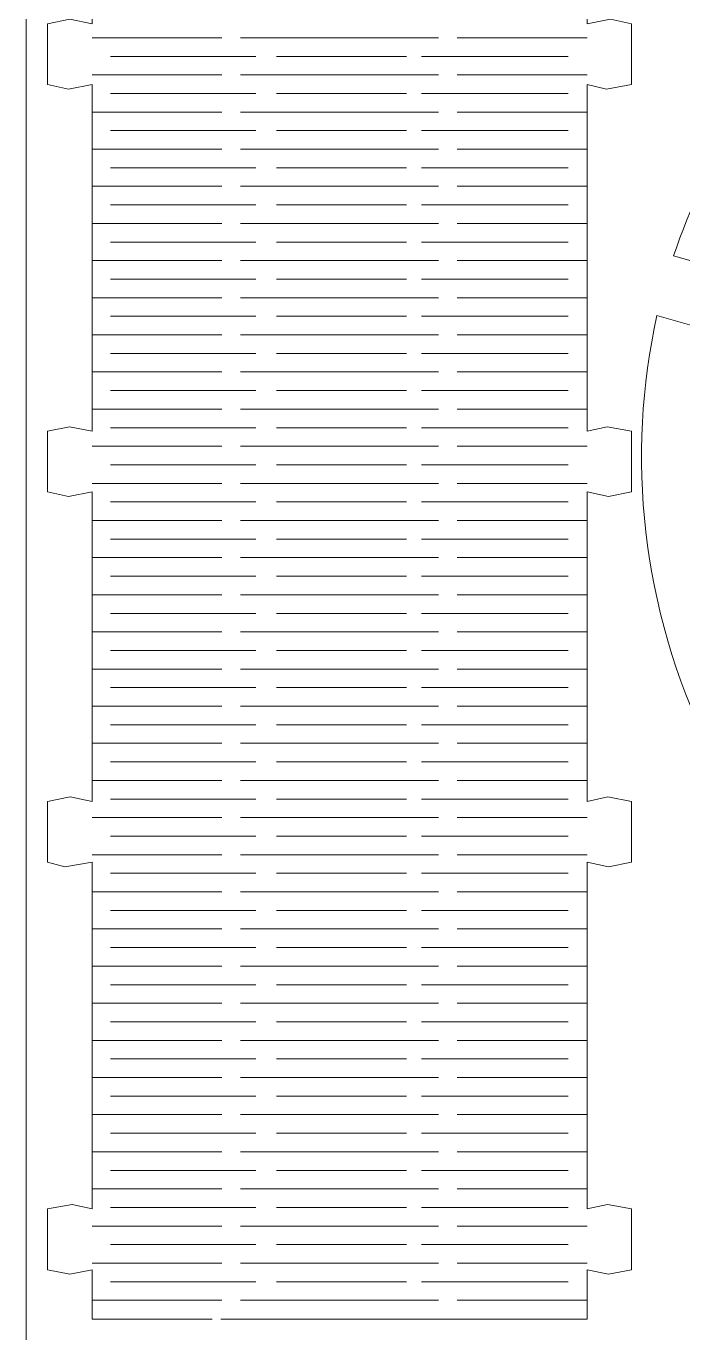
# Model space of a CAD drawing. Header units: millimetres. Extents: x -135 to 135, y -162 to 162.
# Drawn here: x -135 to -81.9, y -93.4 to 12.2 of the extents above; entities that cross this region are included whole.
import ezdxf

# ---------------------------------------------------------------- set-up
doc = ezdxf.new("R2010")
doc.units = ezdxf.units.MM
doc.header["$MEASUREMENT"] = 0
doc.layers.add('layer 1', color=7, linetype='Continuous')

msp = doc.modelspace()

# ---------------------------------------------------------------- linework, layer by layer
at = {"layer": 'layer 1', "color": 250, "lineweight": 20}
msp.add_open_spline([(-135, -162.5), (-135, -162.5), (135, -162.5), (135, -162.5), (135, -162.5), (135, -162.5), (135, 162.5), (135, 162.5), (135, 162.5), (135, 162.5), (-135, 162.5), (-135, 162.5), (-135, 162.5), (-135, 162.5), (-135, -162.5), (-135, -162.5), (-135, -162.5), (-135, -162.5), (-135, -162.5), (-135, -162.5)], degree=3, knots=[0, 0, 0, 0, 0.16666667, 0.16666667, 0.16666667, 0.16666667, 0.33333333, 0.33333333, 0.33333333, 0.33333333, 0.5, 0.5, 0.5, 0.5, 0.66666667, 0.66666667, 0.66666667, 0.66666667, 1, 1, 1, 1], dxfattribs=at)
at = {"layer": 'layer 1', "lineweight": 20}
for points, knots in [([(-111.555, 150.7635), (-111.555, 150.7635), (-111.915, 152.6578), (-111.915, 152.6578), (-111.915, 152.6578), (-111.915, 152.6578), (-111.555, 154.3634), (-111.555, 154.3634), (-111.555, 154.3634), (-111.555, 154.3634), (-106.555, 154.3634), (-106.555, 154.3634), (-106.555, 154.3634), (-106.555, 154.3634), (-106.195, 152.7903), (-106.195, 152.7903), (-106.195, 152.7903), (-106.195, 152.7903), (-106.555, 150.7635), (-106.555, 150.7635), (-106.555, 150.7635), (-106.555, 150.7635), (-89.6766, 150.7635), (-89.6766, 150.7635), (-89.6766, 150.7635), (-89.6766, 150.7635), (-89.6766, 146.7694), (-89.6766, 146.7694), (-89.6766, 146.7694), (-89.6766, 146.7694), (-88.0191, 147.1294), (-88.0191, 147.1294), (-88.0191, 147.1294), (-88.0191, 147.1294), (-86.0766, 146.7694), (-86.0766, 146.7694), (-86.0766, 146.7694), (-86.0766, 146.7694), (-86.0766, 141.8788), (-86.0766, 141.8788), (-86.0766, 141.8788), (-86.0766, 141.8788), (-87.9926, 141.5188), (-87.9926, 141.5188), (-87.9926, 141.5188), (-87.9926, 141.5188), (-89.6766, 141.8788), (-89.6766, 141.8788), (-89.6766, 141.8788), (-89.6766, 141.8788), (-89.6766, 118.18), (-89.6766, 118.18), (-89.6766, 118.18), (-89.6766, 118.18), (-87.8336, 118.54), (-87.8336, 118.54), (-87.8336, 118.54), (-87.8336, 118.54), (-86.0766, 118.18), (-86.0766, 118.18), (-86.0766, 118.18), (-86.0766, 118.18), (-86.0766, 113.2635), (-86.0766, 113.2635), (-86.0766, 113.2635), (-86.0766, 113.2635), (-87.8866, 112.9035), (-87.8866, 112.9035), (-87.8866, 112.9035), (-87.8866, 112.9035), (-89.6766, 113.2635), (-89.6766, 113.2635), (-89.6766, 113.2635), (-89.6766, 113.2635), (-89.6766, 87.2635), (-89.6766, 87.2635), (-89.6766, 87.2635), (-89.6766, 87.2635), (-87.8336, 87.6235), (-87.8336, 87.6235), (-87.8336, 87.6235), (-87.8336, 87.6235), (-86.0766, 87.2635), (-86.0766, 87.2635), (-86.0766, 87.2635), (-86.0766, 87.2635), (-86.0766, 82.347), (-86.0766, 82.347), (-86.0766, 82.347), (-86.0766, 82.347), (-88.0456, 81.987), (-88.0456, 81.987), (-88.0456, 81.987), (-88.0456, 81.987), (-89.6766, 82.347), (-89.6766, 82.347), (-89.6766, 82.347), (-89.6766, 82.347), (-89.6766, 53.347), (-89.6766, 53.347), (-89.6766, 53.347), (-89.6766, 53.347), (-87.9926, 53.707), (-87.9926, 53.707), (-87.9926, 53.707), (-87.9926, 53.707), (-86.0765, 53.347), (-86.0765, 53.347), (-86.0765, 53.347), (-86.0765, 53.347), (-86.0765, 48.4305), (-86.0765, 48.4305), (-86.0765, 48.4305), (-86.0765, 48.4305), (-87.9926, 48.0705), (-87.9926, 48.0705), (-87.9926, 48.0705), (-87.9926, 48.0705), (-89.6766, 48.4305), (-89.6766, 48.4305), (-89.6766, 48.4305), (-89.6766, 48.4305), (-89.6766, 12.4011), (-89.6766, 12.4011), (-89.6766, 12.4011), (-89.6766, 12.4011), (-87.7806, 12.7611), (-87.7806, 12.7611), (-87.7806, 12.7611), (-87.7806, 12.7611), (-86.0766, 12.4011), (-86.0766, 12.4011), (-86.0766, 12.4011), (-86.0766, 12.4011), (-86.0766, 7.4846), (-86.0766, 7.4846), (-86.0766, 7.4846), (-86.0766, 7.4846), (-88.0986, 7.1246), (-88.0986, 7.1246), (-88.0986, 7.1246), (-88.0986, 7.1246), (-89.6766, 7.4846), (-89.6766, 7.4846), (-89.6766, 7.4846), (-89.6766, 7.4846), (-89.6766, -20.5154), (-89.6766, -20.5154), (-89.6766, -20.5154), (-89.6766, -20.5154), (-88.0456, -20.1554), (-88.0456, -20.1554), (-88.0456, -20.1554), (-88.0456, -20.1554), (-86.0766, -20.5154), (-86.0766, -20.5154), (-86.0766, -20.5154), (-86.0766, -20.5154), (-86.0766, -25.4319), (-86.0766, -25.4319), (-86.0766, -25.4319), (-86.0766, -25.4319), (-87.9396, -25.7919), (-87.9396, -25.7919), (-87.9396, -25.7919), (-87.9396, -25.7919), (-89.6766, -25.4319), (-89.6766, -25.4319), (-89.6766, -25.4319), (-89.6766, -25.4319), (-89.6766, -50.4318), (-89.6766, -50.4318), (-89.6766, -50.4318), (-89.6766, -50.4318), (-87.9926, -50.0718), (-87.9926, -50.0718), (-87.9926, -50.0718), (-87.9926, -50.0718), (-86.0766, -50.4318), (-86.0766, -50.4318), (-86.0766, -50.4318), (-86.0766, -50.4318), (-86.0766, -55.3483), (-86.0766, -55.3483), (-86.0766, -55.3483), (-86.0766, -55.3483), (-87.9396, -55.7083), (-87.9396, -55.7083), (-87.9396, -55.7083), (-87.9396, -55.7083), (-89.6766, -55.3483), (-89.6766, -55.3483), (-89.6766, -55.3483), (-89.6766, -55.3483), (-89.6766, -83.3482), (-89.6766, -83.3482), (-89.6766, -83.3482), (-89.6766, -83.3482), (-88.0186, -82.9882), (-88.0186, -82.9882), (-88.0186, -82.9882), (-88.0186, -82.9882), (-86.0765, -83.3482), (-86.0765, -83.3482), (-86.0765, -83.3482), (-86.0765, -83.3482), (-86.0765, -88.2647), (-86.0765, -88.2647), (-86.0765, -88.2647), (-86.0765, -88.2647), (-87.9526, -88.6247), (-87.9526, -88.6247), (-87.9526, -88.6247), (-87.9526, -88.6247), (-89.6766, -88.2647), (-89.6766, -88.2647), (-89.6766, -88.2647), (-89.6766, -88.2647), (-89.6766, -92.2646), (-89.6766, -92.2646), (-89.6766, -92.2646), (-89.6766, -92.2646), (-119.2691, -92.2646), (-119.2691, -92.2646)], [0, 0, 0, 0, 0.01754386, 0.01754386, 0.01754386, 0.01754386, 0.03508772, 0.03508772, 0.03508772, 0.03508772, 0.05263158, 0.05263158, 0.05263158, 0.05263158, 0.07017544, 0.07017544, 0.07017544, 0.07017544, 0.0877193, 0.0877193, 0.0877193, 0.0877193, 0.10526316, 0.10526316, 0.10526316, 0.10526316, 0.12280702, 0.12280702, 0.12280702, 0.12280702, 0.14035088, 0.14035088, 0.14035088, 0.14035088, 0.15789474, 0.15789474, 0.15789474, 0.15789474, 0.1754386, 0.1754386, 0.1754386, 0.1754386, 0.19298246, 0.19298246, 0.19298246, 0.19298246, 0.21052632, 0.21052632, 0.21052632, 0.21052632, 0.22807018, 0.22807018, 0.22807018, 0.22807018, 0.24561404, 0.24561404, 0.24561404, 0.24561404, 0.26315789, 0.26315789, 0.26315789, 0.26315789, 0.28070175, 0.28070175, 0.28070175, 0.28070175, 0.29824561, 0.29824561, 0.29824561, 0.29824561, 0.31578947, 0.31578947, 0.31578947, 0.31578947, 0.33333333, 0.33333333, 0.33333333, 0.33333333, 0.35087719, 0.35087719, 0.35087719, 0.35087719, 0.36842105, 0.36842105, 0.36842105, 0.36842105, 0.38596491, 0.38596491, 0.38596491, 0.38596491, 0.40350877, 0.40350877, 0.40350877, 0.40350877, 0.42105263, 0.42105263, 0.42105263, 0.42105263, 0.43859649, 0.43859649, 0.43859649, 0.43859649, 0.45614035, 0.45614035, 0.45614035, 0.45614035, 0.47368421, 0.47368421, 0.47368421, 0.47368421, 0.49122807, 0.49122807, 0.49122807, 0.49122807, 0.50877193, 0.50877193, 0.50877193, 0.50877193, 0.52631579, 0.52631579, 0.52631579, 0.52631579, 0.54385965, 0.54385965, 0.54385965, 0.54385965, 0.56140351, 0.56140351, 0.56140351, 0.56140351, 0.57894737, 0.57894737, 0.57894737, 0.57894737, 0.59649123, 0.59649123, 0.59649123, 0.59649123, 0.61403509, 0.61403509, 0.61403509, 0.61403509, 0.63157895, 0.63157895, 0.63157895, 0.63157895, 0.64912281, 0.64912281, 0.64912281, 0.64912281, 0.66666667, 0.66666667, 0.66666667, 0.66666667, 0.68421053, 0.68421053, 0.68421053, 0.68421053, 0.70175439, 0.70175439, 0.70175439, 0.70175439, 0.71929825, 0.71929825, 0.71929825, 0.71929825, 0.73684211, 0.73684211, 0.73684211, 0.73684211, 0.75438596, 0.75438596, 0.75438596, 0.75438596, 0.77192982, 0.77192982, 0.77192982, 0.77192982, 0.78947368, 0.78947368, 0.78947368, 0.78947368, 0.80701754, 0.80701754, 0.80701754, 0.80701754, 0.8245614, 0.8245614, 0.8245614, 0.8245614, 0.84210526, 0.84210526, 0.84210526, 0.84210526, 0.85964912, 0.85964912, 0.85964912, 0.85964912, 0.87719298, 0.87719298, 0.87719298, 0.87719298, 0.89473684, 0.89473684, 0.89473684, 0.89473684, 0.9122807, 0.9122807, 0.9122807, 0.9122807, 0.92982456, 0.92982456, 0.92982456, 0.92982456, 0.94736842, 0.94736842, 0.94736842, 0.94736842, 0.96491228, 0.96491228, 0.96491228, 0.96491228, 1, 1, 1, 1]), ([(-119.9691, -92.2646), (-119.9691, -92.2646), (-129.6766, -92.2646), (-129.6766, -92.2646), (-129.6766, -92.2646), (-129.6766, -92.2646), (-129.6766, -88.2647), (-129.6766, -88.2647), (-129.6766, -88.2647), (-129.6766, -88.2647), (-131.4791, -88.6247), (-131.4791, -88.6247), (-131.4791, -88.6247), (-131.4791, -88.6247), (-133.2784, -88.2647), (-133.2784, -88.2647), (-133.2784, -88.2647), (-133.2784, -88.2647), (-133.2784, -83.3482), (-133.2784, -83.3482), (-133.2784, -83.3482), (-133.2784, -83.3482), (-131.2936, -82.9882), (-131.2936, -82.9882), (-131.2936, -82.9882), (-131.2936, -82.9882), (-129.6766, -83.3482), (-129.6766, -83.3482), (-129.6766, -83.3482), (-129.6766, -83.3482), (-129.6766, -55.3483), (-129.6766, -55.3483), (-129.6766, -55.3483), (-129.6766, -55.3483), (-131.8658, -55.7083), (-131.8658, -55.7083), (-131.8658, -55.7083), (-131.8658, -55.7083), (-133.2784, -55.3483), (-133.2784, -55.3483), (-133.2784, -55.3483), (-133.2784, -55.3483), (-133.2784, -50.4318), (-133.2784, -50.4318), (-133.2784, -50.4318), (-133.2784, -50.4318), (-131.4414, -50.0718), (-131.4414, -50.0718), (-131.4414, -50.0718), (-131.4414, -50.0718), (-129.6766, -50.4318), (-129.6766, -50.4318), (-129.6766, -50.4318), (-129.6766, -50.4318), (-129.6766, -25.4319), (-129.6766, -25.4319), (-129.6766, -25.4319), (-129.6766, -25.4319), (-131.5851, -25.7919), (-131.5851, -25.7919), (-131.5851, -25.7919), (-131.5851, -25.7919), (-133.2784, -25.4319), (-133.2784, -25.4319), (-133.2784, -25.4319), (-133.2784, -25.4319), (-133.2784, -20.5154), (-133.2784, -20.5154), (-133.2784, -20.5154), (-133.2784, -20.5154), (-131.5056, -20.1554), (-131.5056, -20.1554), (-131.5056, -20.1554), (-131.5056, -20.1554), (-129.6766, -20.5154), (-129.6766, -20.5154), (-129.6766, -20.5154), (-129.6766, -20.5154), (-129.6766, 7.4846), (-129.6766, 7.4846), (-129.6766, 7.4846), (-129.6766, 7.4846), (-131.5851, 7.1246), (-131.5851, 7.1246), (-131.5851, 7.1246), (-131.5851, 7.1246), (-133.2784, 7.4846), (-133.2784, 7.4846), (-133.2784, 7.4846), (-133.2784, 7.4846), (-133.2784, 12.4011), (-133.2784, 12.4011), (-133.2784, 12.4011), (-133.2784, 12.4011), (-131.4791, 12.7611), (-131.4791, 12.7611), (-131.4791, 12.7611), (-131.4791, 12.7611), (-129.6766, 12.4011), (-129.6766, 12.4011), (-129.6766, 12.4011), (-129.6766, 12.4011), (-129.6766, 48.4305), (-129.6766, 48.4305), (-129.6766, 48.4305), (-129.6766, 48.4305), (-131.6116, 48.0705), (-131.6116, 48.0705), (-131.6116, 48.0705), (-131.6116, 48.0705), (-133.2784, 48.4305), (-133.2784, 48.4305), (-133.2784, 48.4305), (-133.2784, 48.4305), (-133.2784, 53.347), (-133.2784, 53.347), (-133.2784, 53.347), (-133.2784, 53.347), (-131.5586, 53.707), (-131.5586, 53.707), (-131.5586, 53.707), (-131.5586, 53.707), (-129.6766, 53.347), (-129.6766, 53.347), (-129.6766, 53.347), (-129.6766, 53.347), (-129.6766, 82.347), (-129.6766, 82.347), (-129.6766, 82.347), (-129.6766, 82.347), (-131.7706, 81.987), (-131.7706, 81.987), (-131.7706, 81.987), (-131.7706, 81.987), (-133.2784, 82.347), (-133.2784, 82.347), (-133.2784, 82.347), (-133.2784, 82.347), (-133.2784, 87.2635), (-133.2784, 87.2635), (-133.2784, 87.2635), (-133.2784, 87.2635), (-131.5056, 87.6235), (-131.5056, 87.6235), (-131.5056, 87.6235), (-131.5056, 87.6235), (-129.6766, 87.2635), (-129.6766, 87.2635), (-129.6766, 87.2635), (-129.6766, 87.2635), (-129.6766, 113.2635), (-129.6766, 113.2635), (-129.6766, 113.2635), (-129.6766, 113.2635), (-131.5056, 112.9035), (-131.5056, 112.9035), (-131.5056, 112.9035), (-131.5056, 112.9035), (-133.2784, 113.2635), (-133.2784, 113.2635), (-133.2784, 113.2635), (-133.2784, 113.2635), (-133.2784, 118.18), (-133.2784, 118.18), (-133.2784, 118.18), (-133.2784, 118.18), (-131.5475, 118.54), (-131.5475, 118.54), (-131.5475, 118.54), (-131.5475, 118.54), (-129.6766, 118.18), (-129.6766, 118.18), (-129.6766, 118.18), (-129.6766, 118.18), (-129.6766, 141.8788), (-129.6766, 141.8788), (-129.6766, 141.8788), (-129.6766, 141.8788), (-131.7597, 141.5188), (-131.7597, 141.5188), (-131.7597, 141.5188), (-131.7597, 141.5188), (-133.2766, 141.8788), (-133.2766, 141.8788), (-133.2766, 141.8788), (-133.2766, 141.8788), (-133.2766, 141.9605), (-133.2766, 141.9605), (-133.2766, 141.9605), (-133.2766, 141.9605), (-133.2766, 146.7694), (-133.2766, 146.7694), (-133.2766, 146.7694), (-133.2766, 146.7694), (-131.5475, 147.1294), (-131.5475, 147.1294), (-131.5475, 147.1294), (-131.5475, 147.1294), (-129.6766, 146.7694), (-129.6766, 146.7694), (-129.6766, 146.7694), (-129.6766, 146.7694), (-129.6766, 150.7635), (-129.6766, 150.7635), (-129.6766, 150.7635), (-129.6766, 150.7635), (-120.9658, 150.7635), (-120.9658, 150.7635)], [0, 0, 0, 0, 0.01886792, 0.01886792, 0.01886792, 0.01886792, 0.03773585, 0.03773585, 0.03773585, 0.03773585, 0.05660377, 0.05660377, 0.05660377, 0.05660377, 0.0754717, 0.0754717, 0.0754717, 0.0754717, 0.09433962, 0.09433962, 0.09433962, 0.09433962, 0.11320755, 0.11320755, 0.11320755, 0.11320755, 0.13207547, 0.13207547, 0.13207547, 0.13207547, 0.1509434, 0.1509434, 0.1509434, 0.1509434, 0.16981132, 0.16981132, 0.16981132, 0.16981132, 0.18867925, 0.18867925, 0.18867925, 0.18867925, 0.20754717, 0.20754717, 0.20754717, 0.20754717, 0.22641509, 0.22641509, 0.22641509, 0.22641509, 0.24528302, 0.24528302, 0.24528302, 0.24528302, 0.26415094, 0.26415094, 0.26415094, 0.26415094, 0.28301887, 0.28301887, 0.28301887, 0.28301887, 0.30188679, 0.30188679, 0.30188679, 0.30188679, 0.32075472, 0.32075472, 0.32075472, 0.32075472, 0.33962264, 0.33962264, 0.33962264, 0.33962264, 0.35849057, 0.35849057, 0.35849057, 0.35849057, 0.37735849, 0.37735849, 0.37735849, 0.37735849, 0.39622642, 0.39622642, 0.39622642, 0.39622642, 0.41509434, 0.41509434, 0.41509434, 0.41509434, 0.43396226, 0.43396226, 0.43396226, 0.43396226, 0.45283019, 0.45283019, 0.45283019, 0.45283019, 0.47169811, 0.47169811, 0.47169811, 0.47169811, 0.49056604, 0.49056604, 0.49056604, 0.49056604, 0.50943396, 0.50943396, 0.50943396, 0.50943396, 0.52830189, 0.52830189, 0.52830189, 0.52830189, 0.54716981, 0.54716981, 0.54716981, 0.54716981, 0.56603774, 0.56603774, 0.56603774, 0.56603774, 0.58490566, 0.58490566, 0.58490566, 0.58490566, 0.60377358, 0.60377358, 0.60377358, 0.60377358, 0.62264151, 0.62264151, 0.62264151, 0.62264151, 0.64150943, 0.64150943, 0.64150943, 0.64150943, 0.66037736, 0.66037736, 0.66037736, 0.66037736, 0.67924528, 0.67924528, 0.67924528, 0.67924528, 0.69811321, 0.69811321, 0.69811321, 0.69811321, 0.71698113, 0.71698113, 0.71698113, 0.71698113, 0.73584906, 0.73584906, 0.73584906, 0.73584906, 0.75471698, 0.75471698, 0.75471698, 0.75471698, 0.77358491, 0.77358491, 0.77358491, 0.77358491, 0.79245283, 0.79245283, 0.79245283, 0.79245283, 0.81132075, 0.81132075, 0.81132075, 0.81132075, 0.83018868, 0.83018868, 0.83018868, 0.83018868, 0.8490566, 0.8490566, 0.8490566, 0.8490566, 0.86792453, 0.86792453, 0.86792453, 0.86792453, 0.88679245, 0.88679245, 0.88679245, 0.88679245, 0.90566038, 0.90566038, 0.90566038, 0.90566038, 0.9245283, 0.9245283, 0.9245283, 0.9245283, 0.94339623, 0.94339623, 0.94339623, 0.94339623, 0.96226415, 0.96226415, 0.96226415, 0.96226415, 1, 1, 1, 1]), ([(-0.6123, -126.0617), (-0.6123, -126.0617), (-3.5511, -126.0617), (-3.5511, -126.0617), (-3.5511, -126.0617), (-4.3006, -125.0885), (-8.2565, -120.5359), (-9.0191, -119.6023), (-9.0191, -119.6023), (-9.0191, -119.6023), (-6.1963, -117.2743), (-6.1963, -117.2743), (-6.1963, -117.2743), (-6.1963, -117.2743), (-9.4298, -113.4605), (-9.4298, -113.4605), (-9.4298, -113.4605), (-9.4298, -113.4605), (-12.2556, -115.7911), (-12.2556, -115.7911), (-12.2556, -115.7911), (-18.6511, -108.5392), (-25.4254, -102.4152), (-32.3112, -96.5324), (-32.3112, -96.5324), (-32.3112, -96.5324), (-29.9089, -93.7482), (-29.9089, -93.7482), (-29.9089, -93.7482), (-29.9089, -93.7482), (-33.6987, -90.4867), (-33.6987, -90.4867), (-33.6987, -90.4867), (-33.6987, -90.4867), (-36.1262, -93.3001), (-36.1262, -93.3001), (-36.1262, -93.3001), (-42.4938, -87.9392), (-48.9142, -82.6441), (-55.179, -76.7231), (-55.179, -76.7231), (-55.179, -76.7231), (-52.6616, -74.2754), (-52.6616, -74.2754), (-52.6616, -74.2754), (-52.6616, -74.2754), (-56.1316, -70.6756), (-56.1316, -70.6756), (-56.1316, -70.6756), (-56.1316, -70.6756), (-58.7675, -73.2384), (-58.7675, -73.2384), (-58.7675, -73.2384), (-64.9337, -67.0828), (-70.9065, -60.1776), (-76.48, -51.8386), (-76.48, -51.8386), (-76.8054, -51.3517), (-77.1205, -50.86), (-77.4274, -50.3647), (-77.4274, -50.3647), (-77.4274, -50.3647), (-74.3529, -48.8226), (-74.3529, -48.8226), (-74.3529, -48.8226), (-74.3529, -48.8226), (-76.6021, -44.357), (-76.6021, -44.357), (-76.6021, -44.357), (-76.6021, -44.357), (-79.8529, -45.9876), (-79.8529, -45.9876), (-79.8529, -45.9876), (-85.2881, -34.9404), (-86.5519, -22.408), (-84.0254, -11.1681), (-84.0254, -11.1681), (-84.0254, -11.1681), (-80.6501, -12.1378), (-80.6501, -12.1378), (-80.6501, -12.1378), (-80.6501, -12.1378), (-79.262, -7.3344), (-79.262, -7.3344), (-79.262, -7.3344), (-79.262, -7.3344), (-82.6828, -6.3516), (-82.6828, -6.3516), (-82.6828, -6.3516), (-81.3694, -2.4329), (-79.5662, 1.2632), (-77.2884, 4.6029), (-77.2884, 4.6029), (-73.7351, 9.8128), (-69.4972, 13.6203), (-64.8193, 16.2663), (-64.8193, 16.2663), (-64.8193, 16.2663), (-63.1964, 13.1347), (-63.1964, 13.1347), (-63.1964, 13.1347), (-63.1964, 13.1347), (-58.7571, 15.4352), (-58.7571, 15.4352), (-58.7571, 15.4352), (-58.7571, 15.4352), (-60.3033, 18.4191), (-60.3033, 18.4191), (-60.3033, 18.4191), (-52.4374, 21.5154), (-43.6434, 21.8367), (-34.9084, 20.3446), (-34.9084, 20.3446), (-34.9084, 20.3446), (-35.6824, 16.968), (-35.6824, 16.968), (-35.6824, 16.968), (-35.6824, 16.968), (-30.7969, 15.9041), (-30.7969, 15.9041), (-30.7969, 15.9041), (-30.7969, 15.9041), (-30.0134, 19.3219), (-30.0134, 19.3219), (-30.0134, 19.3219), (-26.6189, 18.4858), (-23.2615, 17.4013), (-20.0007, 16.1225), (-20.0007, 16.1225), (-15.1194, 14.2083), (-10.577, 11.9531), (-7.0768, 9.6606), (-7.0768, 9.6606), (-7.0768, 9.6606), (-9.2536, 6.8172), (-9.2536, 6.8172), (-9.2536, 6.8172), (-9.2536, 6.8172), (-5.3047, 3.7504), (-5.3047, 3.7504), (-5.3047, 3.7504), (-5.3047, 3.7504), (-3.1051, 6.6234), (-3.1051, 6.6234), (-3.1051, 6.6234), (-3.1051, 6.6234), (-0.3387, 4.4482), (-0.3387, 4.4482)], [0, 0, 0, 0, 0.02631579, 0.02631579, 0.02631579, 0.02631579, 0.05263158, 0.05263158, 0.05263158, 0.05263158, 0.07894737, 0.07894737, 0.07894737, 0.07894737, 0.10526316, 0.10526316, 0.10526316, 0.10526316, 0.13157895, 0.13157895, 0.13157895, 0.13157895, 0.15789474, 0.15789474, 0.15789474, 0.15789474, 0.18421053, 0.18421053, 0.18421053, 0.18421053, 0.21052632, 0.21052632, 0.21052632, 0.21052632, 0.23684211, 0.23684211, 0.23684211, 0.23684211, 0.26315789, 0.26315789, 0.26315789, 0.26315789, 0.28947368, 0.28947368, 0.28947368, 0.28947368, 0.31578947, 0.31578947, 0.31578947, 0.31578947, 0.34210526, 0.34210526, 0.34210526, 0.34210526, 0.36842105, 0.36842105, 0.36842105, 0.36842105, 0.39473684, 0.39473684, 0.39473684, 0.39473684, 0.42105263, 0.42105263, 0.42105263, 0.42105263, 0.44736842, 0.44736842, 0.44736842, 0.44736842, 0.47368421, 0.47368421, 0.47368421, 0.47368421, 0.5, 0.5, 0.5, 0.5, 0.52631579, 0.52631579, 0.52631579, 0.52631579, 0.55263158, 0.55263158, 0.55263158, 0.55263158, 0.57894737, 0.57894737, 0.57894737, 0.57894737, 0.60526316, 0.60526316, 0.60526316, 0.60526316, 0.63157895, 0.63157895, 0.63157895, 0.63157895, 0.65789474, 0.65789474, 0.65789474, 0.65789474, 0.68421053, 0.68421053, 0.68421053, 0.68421053, 0.71052632, 0.71052632, 0.71052632, 0.71052632, 0.73684211, 0.73684211, 0.73684211, 0.73684211, 0.76315789, 0.76315789, 0.76315789, 0.76315789, 0.78947368, 0.78947368, 0.78947368, 0.78947368, 0.81578947, 0.81578947, 0.81578947, 0.81578947, 0.84210526, 0.84210526, 0.84210526, 0.84210526, 0.86842105, 0.86842105, 0.86842105, 0.86842105, 0.89473684, 0.89473684, 0.89473684, 0.89473684, 0.92105263, 0.92105263, 0.92105263, 0.92105263, 0.94736842, 0.94736842, 0.94736842, 0.94736842, 1, 1, 1, 1])]:
    msp.add_open_spline(points, degree=3, knots=knots, dxfattribs=at)
for points in [[(-129.6766, 11.2635), (-129.6766, 11.2635), (-119.1766, 11.2635), (-119.1766, 11.2635)], [(-117.6766, 11.2635), (-117.6766, 11.2635), (-101.6766, 11.2635), (-101.6766, 11.2635)], [(-100.1766, 11.2635), (-100.1766, 11.2635), (-89.6766, 11.2635), (-89.6766, 11.2635)], [(-128.1765, 9.7635), (-128.1765, 9.7635), (-116.4266, 9.7635), (-116.4266, 9.7635)], [(-114.7586, 9.7635), (-114.7586, 9.7635), (-104.2586, 9.7635), (-104.2586, 9.7635)], [(-103.045, 9.7635), (-103.045, 9.7635), (-91.2089, 9.7635), (-91.2089, 9.7635)], [(-129.6766, 8.2635), (-129.6766, 8.2635), (-119.1766, 8.2635), (-119.1766, 8.2635)], [(-117.6766, 8.2635), (-117.6766, 8.2635), (-101.6766, 8.2635), (-101.6766, 8.2635)], [(-100.1766, 8.2635), (-100.1766, 8.2635), (-89.6766, 8.2635), (-89.6766, 8.2635)], [(-128.1765, 6.7635), (-128.1765, 6.7635), (-116.4266, 6.7635), (-116.4266, 6.7635)], [(-114.7586, 6.7635), (-114.7586, 6.7635), (-104.2586, 6.7635), (-104.2586, 6.7635)], [(-103.045, 6.7635), (-103.045, 6.7635), (-91.2089, 6.7635), (-91.2089, 6.7635)], [(-129.6766, 5.2635), (-129.6766, 5.2635), (-119.1766, 5.2635), (-119.1766, 5.2635)], [(-117.6766, 5.2635), (-117.6766, 5.2635), (-101.6766, 5.2635), (-101.6766, 5.2635)], [(-100.1766, 5.2635), (-100.1766, 5.2635), (-89.6766, 5.2635), (-89.6766, 5.2635)], [(-128.1765, 3.7635), (-128.1765, 3.7635), (-116.4266, 3.7635), (-116.4266, 3.7635)], [(-114.7586, 3.7635), (-114.7586, 3.7635), (-104.2586, 3.7635), (-104.2586, 3.7635)], [(-103.045, 3.7635), (-103.045, 3.7635), (-91.2089, 3.7635), (-91.2089, 3.7635)], [(-129.6766, 2.2635), (-129.6766, 2.2635), (-119.1766, 2.2635), (-119.1766, 2.2635)], [(-117.6766, 2.2635), (-117.6766, 2.2635), (-101.6766, 2.2635), (-101.6766, 2.2635)], [(-100.1766, 2.2635), (-100.1766, 2.2635), (-89.6766, 2.2635), (-89.6766, 2.2635)], [(-128.1765, 0.7635), (-128.1765, 0.7635), (-116.4266, 0.7635), (-116.4266, 0.7635)], [(-114.7586, 0.7635), (-114.7586, 0.7635), (-104.2586, 0.7635), (-104.2586, 0.7635)], [(-103.045, 0.7635), (-103.045, 0.7635), (-91.2089, 0.7635), (-91.2089, 0.7635)], [(-129.6766, -0.7365), (-129.6766, -0.7365), (-119.1766, -0.7365), (-119.1766, -0.7365)], [(-117.6766, -0.7365), (-117.6766, -0.7365), (-101.6766, -0.7365), (-101.6766, -0.7365)], [(-100.1766, -0.7365), (-100.1766, -0.7365), (-89.6766, -0.7365), (-89.6766, -0.7365)], [(-128.1765, -2.2365), (-128.1765, -2.2365), (-116.4266, -2.2365), (-116.4266, -2.2365)], [(-114.7586, -2.2365), (-114.7586, -2.2365), (-104.2586, -2.2365), (-104.2586, -2.2365)], [(-103.045, -2.2365), (-103.045, -2.2365), (-91.2089, -2.2365), (-91.2089, -2.2365)], [(-129.6766, -3.7365), (-129.6766, -3.7365), (-119.1766, -3.7365), (-119.1766, -3.7365)], [(-117.6766, -3.7365), (-117.6766, -3.7365), (-101.6766, -3.7365), (-101.6766, -3.7365)], [(-100.1766, -3.7365), (-100.1766, -3.7365), (-89.6766, -3.7365), (-89.6766, -3.7365)], [(-128.1765, -5.2365), (-128.1765, -5.2365), (-116.4266, -5.2365), (-116.4266, -5.2365)], [(-114.7586, -5.2365), (-114.7586, -5.2365), (-104.2586, -5.2365), (-104.2586, -5.2365)], [(-103.045, -5.2365), (-103.045, -5.2365), (-91.2089, -5.2365), (-91.2089, -5.2365)], [(-129.6766, -6.7365), (-129.6766, -6.7365), (-119.1766, -6.7365), (-119.1766, -6.7365)], [(-117.6766, -6.7365), (-117.6766, -6.7365), (-101.6766, -6.7365), (-101.6766, -6.7365)], [(-100.1766, -6.7365), (-100.1766, -6.7365), (-89.6766, -6.7365), (-89.6766, -6.7365)], [(-128.1765, -8.2365), (-128.1765, -8.2365), (-116.4266, -8.2365), (-116.4266, -8.2365)], [(-114.7586, -8.2365), (-114.7586, -8.2365), (-104.2586, -8.2365), (-104.2586, -8.2365)], [(-103.045, -8.2365), (-103.045, -8.2365), (-91.2089, -8.2365), (-91.2089, -8.2365)], [(-129.6766, -9.7365), (-129.6766, -9.7365), (-119.1766, -9.7365), (-119.1766, -9.7365)], [(-117.6766, -9.7365), (-117.6766, -9.7365), (-101.6766, -9.7365), (-101.6766, -9.7365)], [(-100.1766, -9.7365), (-100.1766, -9.7365), (-89.6766, -9.7365), (-89.6766, -9.7365)], [(-128.1765, -11.2365), (-128.1765, -11.2365), (-116.4266, -11.2365), (-116.4266, -11.2365)], [(-114.7586, -11.2365), (-114.7586, -11.2365), (-104.2586, -11.2365), (-104.2586, -11.2365)], [(-103.045, -11.2365), (-103.045, -11.2365), (-91.2089, -11.2365), (-91.2089, -11.2365)], [(-129.6766, -12.7365), (-129.6766, -12.7365), (-119.1766, -12.7365), (-119.1766, -12.7365)], [(-117.6766, -12.7365), (-117.6766, -12.7365), (-101.6766, -12.7365), (-101.6766, -12.7365)], [(-100.1766, -12.7365), (-100.1766, -12.7365), (-89.6766, -12.7365), (-89.6766, -12.7365)], [(-128.1765, -14.2365), (-128.1765, -14.2365), (-116.4266, -14.2365), (-116.4266, -14.2365)], [(-114.7586, -14.2365), (-114.7586, -14.2365), (-104.2586, -14.2365), (-104.2586, -14.2365)], [(-103.045, -14.2365), (-103.045, -14.2365), (-91.2089, -14.2365), (-91.2089, -14.2365)], [(-129.6766, -15.7365), (-129.6766, -15.7365), (-119.1766, -15.7365), (-119.1766, -15.7365)], [(-117.6766, -15.7365), (-117.6766, -15.7365), (-101.6766, -15.7365), (-101.6766, -15.7365)], [(-100.1766, -15.7365), (-100.1766, -15.7365), (-89.6766, -15.7365), (-89.6766, -15.7365)], [(-128.1765, -17.2365), (-128.1765, -17.2365), (-116.4266, -17.2365), (-116.4266, -17.2365)], [(-114.7586, -17.2365), (-114.7586, -17.2365), (-104.2586, -17.2365), (-104.2586, -17.2365)], [(-103.045, -17.2365), (-103.045, -17.2365), (-91.2089, -17.2365), (-91.2089, -17.2365)], [(-129.6766, -18.7365), (-129.6766, -18.7365), (-119.1766, -18.7365), (-119.1766, -18.7365)], [(-117.6766, -18.7365), (-117.6766, -18.7365), (-101.6766, -18.7365), (-101.6766, -18.7365)], [(-100.1766, -18.7365), (-100.1766, -18.7365), (-89.6766, -18.7365), (-89.6766, -18.7365)], [(-128.1765, -20.2365), (-128.1765, -20.2365), (-116.4266, -20.2365), (-116.4266, -20.2365)], [(-114.7586, -20.2365), (-114.7586, -20.2365), (-104.2586, -20.2365), (-104.2586, -20.2365)], [(-103.045, -20.2365), (-103.045, -20.2365), (-91.2089, -20.2365), (-91.2089, -20.2365)], [(-129.6766, -21.7365), (-129.6766, -21.7365), (-119.1766, -21.7365), (-119.1766, -21.7365)], [(-117.6766, -21.7365), (-117.6766, -21.7365), (-101.6766, -21.7365), (-101.6766, -21.7365)], [(-100.1766, -21.7365), (-100.1766, -21.7365), (-89.6766, -21.7365), (-89.6766, -21.7365)], [(-128.1765, -23.2365), (-128.1765, -23.2365), (-116.4266, -23.2365), (-116.4266, -23.2365)], [(-114.7586, -23.2365), (-114.7586, -23.2365), (-104.2586, -23.2365), (-104.2586, -23.2365)], [(-103.045, -23.2365), (-103.045, -23.2365), (-91.2089, -23.2365), (-91.2089, -23.2365)], [(-129.6766, -24.7365), (-129.6766, -24.7365), (-119.1766, -24.7365), (-119.1766, -24.7365)], [(-117.6766, -24.7365), (-117.6766, -24.7365), (-101.6766, -24.7365), (-101.6766, -24.7365)], [(-100.1766, -24.7365), (-100.1766, -24.7365), (-89.6766, -24.7365), (-89.6766, -24.7365)], [(-128.1765, -26.2365), (-128.1765, -26.2365), (-116.4266, -26.2365), (-116.4266, -26.2365)], [(-114.7586, -26.2365), (-114.7586, -26.2365), (-104.2586, -26.2365), (-104.2586, -26.2365)], [(-103.045, -26.2365), (-103.045, -26.2365), (-91.2089, -26.2365), (-91.2089, -26.2365)], [(-129.6766, -27.7365), (-129.6766, -27.7365), (-119.1766, -27.7365), (-119.1766, -27.7365)], [(-117.6766, -27.7365), (-117.6766, -27.7365), (-101.6766, -27.7365), (-101.6766, -27.7365)], [(-100.1766, -27.7365), (-100.1766, -27.7365), (-89.6766, -27.7365), (-89.6766, -27.7365)], [(-128.1765, -29.2365), (-128.1765, -29.2365), (-116.4266, -29.2365), (-116.4266, -29.2365)], [(-114.7586, -29.2365), (-114.7586, -29.2365), (-104.2586, -29.2365), (-104.2586, -29.2365)], [(-103.045, -29.2365), (-103.045, -29.2365), (-91.2089, -29.2365), (-91.2089, -29.2365)], [(-129.6766, -30.7365), (-129.6766, -30.7365), (-119.1766, -30.7365), (-119.1766, -30.7365)], [(-117.6766, -30.7365), (-117.6766, -30.7365), (-101.6766, -30.7365), (-101.6766, -30.7365)], [(-100.1766, -30.7365), (-100.1766, -30.7365), (-89.6766, -30.7365), (-89.6766, -30.7365)], [(-128.1765, -32.2365), (-128.1765, -32.2365), (-116.4266, -32.2365), (-116.4266, -32.2365)], [(-114.7586, -32.2365), (-114.7586, -32.2365), (-104.2586, -32.2365), (-104.2586, -32.2365)], [(-103.045, -32.2365), (-103.045, -32.2365), (-91.2089, -32.2365), (-91.2089, -32.2365)], [(-129.6766, -33.7365), (-129.6766, -33.7365), (-119.1766, -33.7365), (-119.1766, -33.7365)], [(-117.6766, -33.7365), (-117.6766, -33.7365), (-101.6766, -33.7365), (-101.6766, -33.7365)], [(-100.1766, -33.7365), (-100.1766, -33.7365), (-89.6766, -33.7365), (-89.6766, -33.7365)], [(-128.1765, -35.2365), (-128.1765, -35.2365), (-116.4266, -35.2365), (-116.4266, -35.2365)], [(-114.7586, -35.2365), (-114.7586, -35.2365), (-104.2586, -35.2365), (-104.2586, -35.2365)], [(-103.045, -35.2365), (-103.045, -35.2365), (-91.2089, -35.2365), (-91.2089, -35.2365)], [(-129.6766, -36.7365), (-129.6766, -36.7365), (-119.1766, -36.7365), (-119.1766, -36.7365)], [(-117.6766, -36.7365), (-117.6766, -36.7365), (-101.6766, -36.7365), (-101.6766, -36.7365)], [(-100.1766, -36.7365), (-100.1766, -36.7365), (-89.6766, -36.7365), (-89.6766, -36.7365)], [(-128.1765, -38.2365), (-128.1765, -38.2365), (-116.4266, -38.2365), (-116.4266, -38.2365)], [(-114.7586, -38.2365), (-114.7586, -38.2365), (-104.2586, -38.2365), (-104.2586, -38.2365)], [(-103.045, -38.2365), (-103.045, -38.2365), (-91.2089, -38.2365), (-91.2089, -38.2365)], [(-129.6766, -39.7365), (-129.6766, -39.7365), (-119.1766, -39.7365), (-119.1766, -39.7365)], [(-117.6766, -39.7365), (-117.6766, -39.7365), (-101.6766, -39.7365), (-101.6766, -39.7365)], [(-100.1766, -39.7365), (-100.1766, -39.7365), (-89.6766, -39.7365), (-89.6766, -39.7365)], [(-128.1765, -41.2365), (-128.1765, -41.2365), (-116.4266, -41.2365), (-116.4266, -41.2365)], [(-114.7586, -41.2365), (-114.7586, -41.2365), (-104.2586, -41.2365), (-104.2586, -41.2365)], [(-103.045, -41.2365), (-103.045, -41.2365), (-91.2089, -41.2365), (-91.2089, -41.2365)], [(-129.6766, -42.7365), (-129.6766, -42.7365), (-119.1766, -42.7365), (-119.1766, -42.7365)], [(-117.6766, -42.7365), (-117.6766, -42.7365), (-101.6766, -42.7365), (-101.6766, -42.7365)], [(-100.1766, -42.7365), (-100.1766, -42.7365), (-89.6766, -42.7365), (-89.6766, -42.7365)], [(-128.1765, -44.2365), (-128.1765, -44.2365), (-116.4266, -44.2365), (-116.4266, -44.2365)], [(-114.7586, -44.2365), (-114.7586, -44.2365), (-104.2586, -44.2365), (-104.2586, -44.2365)], [(-103.045, -44.2365), (-103.045, -44.2365), (-91.2089, -44.2365), (-91.2089, -44.2365)], [(-129.6766, -45.7365), (-129.6766, -45.7365), (-119.1766, -45.7365), (-119.1766, -45.7365)], [(-117.6766, -45.7365), (-117.6766, -45.7365), (-101.6766, -45.7365), (-101.6766, -45.7365)], [(-100.1766, -45.7365), (-100.1766, -45.7365), (-89.6766, -45.7365), (-89.6766, -45.7365)], [(-128.1765, -47.2365), (-128.1765, -47.2365), (-116.4266, -47.2365), (-116.4266, -47.2365)], [(-114.7586, -47.2365), (-114.7586, -47.2365), (-104.2586, -47.2365), (-104.2586, -47.2365)], [(-103.045, -47.2365), (-103.045, -47.2365), (-91.2089, -47.2365), (-91.2089, -47.2365)], [(-129.6766, -48.7365), (-129.6766, -48.7365), (-119.1766, -48.7365), (-119.1766, -48.7365)], [(-117.6766, -48.7365), (-117.6766, -48.7365), (-101.6766, -48.7365), (-101.6766, -48.7365)], [(-100.1766, -48.7365), (-100.1766, -48.7365), (-89.6766, -48.7365), (-89.6766, -48.7365)], [(-128.1765, -50.2365), (-128.1765, -50.2365), (-116.4266, -50.2365), (-116.4266, -50.2365)], [(-114.7586, -50.2365), (-114.7586, -50.2365), (-104.2586, -50.2365), (-104.2586, -50.2365)], [(-103.045, -50.2365), (-103.045, -50.2365), (-91.2089, -50.2365), (-91.2089, -50.2365)], [(-129.6766, -51.7365), (-129.6766, -51.7365), (-119.1766, -51.7365), (-119.1766, -51.7365)], [(-117.6766, -51.7365), (-117.6766, -51.7365), (-101.6766, -51.7365), (-101.6766, -51.7365)], [(-100.1766, -51.7365), (-100.1766, -51.7365), (-89.6766, -51.7365), (-89.6766, -51.7365)], [(-128.1765, -53.2365), (-128.1765, -53.2365), (-116.4266, -53.2365), (-116.4266, -53.2365)], [(-114.7586, -53.2365), (-114.7586, -53.2365), (-104.2586, -53.2365), (-104.2586, -53.2365)], [(-103.045, -53.2365), (-103.045, -53.2365), (-91.2089, -53.2365), (-91.2089, -53.2365)], [(-129.6766, -54.7365), (-129.6766, -54.7365), (-119.1766, -54.7365), (-119.1766, -54.7365)], [(-117.6766, -54.7365), (-117.6766, -54.7365), (-101.6766, -54.7365), (-101.6766, -54.7365)], [(-100.1766, -54.7365), (-100.1766, -54.7365), (-89.6766, -54.7365), (-89.6766, -54.7365)], [(-128.1765, -56.2365), (-128.1765, -56.2365), (-116.4266, -56.2365), (-116.4266, -56.2365)], [(-114.7586, -56.2365), (-114.7586, -56.2365), (-104.2586, -56.2365), (-104.2586, -56.2365)], [(-103.045, -56.2365), (-103.045, -56.2365), (-91.2089, -56.2365), (-91.2089, -56.2365)], [(-129.6766, -57.7365), (-129.6766, -57.7365), (-119.1766, -57.7365), (-119.1766, -57.7365)], [(-117.6766, -57.7365), (-117.6766, -57.7365), (-101.6766, -57.7365), (-101.6766, -57.7365)], [(-100.1766, -57.7365), (-100.1766, -57.7365), (-89.6766, -57.7365), (-89.6766, -57.7365)], [(-128.1765, -59.2365), (-128.1765, -59.2365), (-116.4266, -59.2365), (-116.4266, -59.2365)], [(-114.7586, -59.2365), (-114.7586, -59.2365), (-104.2586, -59.2365), (-104.2586, -59.2365)], [(-103.045, -59.2365), (-103.045, -59.2365), (-91.2089, -59.2365), (-91.2089, -59.2365)], [(-129.6766, -60.7365), (-129.6766, -60.7365), (-119.1766, -60.7365), (-119.1766, -60.7365)], [(-117.6766, -60.7365), (-117.6766, -60.7365), (-101.6766, -60.7365), (-101.6766, -60.7365)], [(-100.1766, -60.7365), (-100.1766, -60.7365), (-89.6766, -60.7365), (-89.6766, -60.7365)], [(-128.1765, -62.2365), (-128.1765, -62.2365), (-116.4266, -62.2365), (-116.4266, -62.2365)], [(-114.7586, -62.2365), (-114.7586, -62.2365), (-104.2586, -62.2365), (-104.2586, -62.2365)], [(-103.045, -62.2365), (-103.045, -62.2365), (-91.2089, -62.2365), (-91.2089, -62.2365)], [(-129.6766, -63.7365), (-129.6766, -63.7365), (-119.1766, -63.7365), (-119.1766, -63.7365)], [(-117.6766, -63.7365), (-117.6766, -63.7365), (-101.6766, -63.7365), (-101.6766, -63.7365)], [(-100.1766, -63.7365), (-100.1766, -63.7365), (-89.6766, -63.7365), (-89.6766, -63.7365)], [(-128.1765, -65.2365), (-128.1765, -65.2365), (-116.4266, -65.2365), (-116.4266, -65.2365)], [(-114.7586, -65.2365), (-114.7586, -65.2365), (-104.2586, -65.2365), (-104.2586, -65.2365)], [(-103.045, -65.2365), (-103.045, -65.2365), (-91.2089, -65.2365), (-91.2089, -65.2365)], [(-129.6766, -66.7365), (-129.6766, -66.7365), (-119.1766, -66.7365), (-119.1766, -66.7365)], [(-117.6766, -66.7365), (-117.6766, -66.7365), (-101.6766, -66.7365), (-101.6766, -66.7365)], [(-100.1766, -66.7365), (-100.1766, -66.7365), (-89.6766, -66.7365), (-89.6766, -66.7365)], [(-128.1765, -68.2365), (-128.1765, -68.2365), (-116.4266, -68.2365), (-116.4266, -68.2365)], [(-114.7586, -68.2365), (-114.7586, -68.2365), (-104.2586, -68.2365), (-104.2586, -68.2365)], [(-103.045, -68.2365), (-103.045, -68.2365), (-91.2089, -68.2365), (-91.2089, -68.2365)], [(-129.6766, -69.7365), (-129.6766, -69.7365), (-119.1766, -69.7365), (-119.1766, -69.7365)], [(-117.6766, -69.7365), (-117.6766, -69.7365), (-101.6766, -69.7365), (-101.6766, -69.7365)], [(-100.1766, -69.7365), (-100.1766, -69.7365), (-89.6766, -69.7365), (-89.6766, -69.7365)], [(-128.1765, -71.2365), (-128.1765, -71.2365), (-116.4266, -71.2365), (-116.4266, -71.2365)], [(-114.7586, -71.2365), (-114.7586, -71.2365), (-104.2586, -71.2365), (-104.2586, -71.2365)], [(-103.045, -71.2365), (-103.045, -71.2365), (-91.2089, -71.2365), (-91.2089, -71.2365)], [(-129.6766, -72.7365), (-129.6766, -72.7365), (-119.1766, -72.7365), (-119.1766, -72.7365)], [(-117.6766, -72.7365), (-117.6766, -72.7365), (-101.6766, -72.7365), (-101.6766, -72.7365)], [(-100.1766, -72.7365), (-100.1766, -72.7365), (-89.6766, -72.7365), (-89.6766, -72.7365)], [(-128.1765, -74.2365), (-128.1765, -74.2365), (-116.4266, -74.2365), (-116.4266, -74.2365)], [(-114.7586, -74.2365), (-114.7586, -74.2365), (-104.2586, -74.2365), (-104.2586, -74.2365)], [(-103.045, -74.2365), (-103.045, -74.2365), (-91.2089, -74.2365), (-91.2089, -74.2365)], [(-129.6766, -75.7365), (-129.6766, -75.7365), (-119.1766, -75.7365), (-119.1766, -75.7365)], [(-117.6766, -75.7365), (-117.6766, -75.7365), (-101.6766, -75.7365), (-101.6766, -75.7365)], [(-100.1766, -75.7365), (-100.1766, -75.7365), (-89.6766, -75.7365), (-89.6766, -75.7365)], [(-128.1765, -77.2365), (-128.1765, -77.2365), (-116.4266, -77.2365), (-116.4266, -77.2365)], [(-114.7586, -77.2365), (-114.7586, -77.2365), (-104.2586, -77.2365), (-104.2586, -77.2365)], [(-103.045, -77.2365), (-103.045, -77.2365), (-91.2089, -77.2365), (-91.2089, -77.2365)], [(-129.6766, -78.7365), (-129.6766, -78.7365), (-119.1766, -78.7365), (-119.1766, -78.7365)], [(-117.6766, -78.7365), (-117.6766, -78.7365), (-101.6766, -78.7365), (-101.6766, -78.7365)], [(-100.1766, -78.7365), (-100.1766, -78.7365), (-89.6766, -78.7365), (-89.6766, -78.7365)], [(-128.1765, -80.2365), (-128.1765, -80.2365), (-116.4266, -80.2365), (-116.4266, -80.2365)], [(-114.7586, -80.2365), (-114.7586, -80.2365), (-104.2586, -80.2365), (-104.2586, -80.2365)], [(-103.045, -80.2365), (-103.045, -80.2365), (-91.2089, -80.2365), (-91.2089, -80.2365)], [(-129.6766, -81.7365), (-129.6766, -81.7365), (-119.1766, -81.7365), (-119.1766, -81.7365)], [(-117.6766, -81.7365), (-117.6766, -81.7365), (-101.6766, -81.7365), (-101.6766, -81.7365)], [(-100.1766, -81.7365), (-100.1766, -81.7365), (-89.6766, -81.7365), (-89.6766, -81.7365)], [(-128.1765, -83.2365), (-128.1765, -83.2365), (-116.4266, -83.2365), (-116.4266, -83.2365)], [(-114.7586, -83.2365), (-114.7586, -83.2365), (-104.2586, -83.2365), (-104.2586, -83.2365)], [(-103.045, -83.2365), (-103.045, -83.2365), (-91.2089, -83.2365), (-91.2089, -83.2365)], [(-129.6766, -84.7365), (-129.6766, -84.7365), (-119.1766, -84.7365), (-119.1766, -84.7365)], [(-117.6766, -84.7365), (-117.6766, -84.7365), (-101.6766, -84.7365), (-101.6766, -84.7365)], [(-100.1766, -84.7365), (-100.1766, -84.7365), (-89.6766, -84.7365), (-89.6766, -84.7365)], [(-128.1765, -86.2365), (-128.1765, -86.2365), (-116.4266, -86.2365), (-116.4266, -86.2365)], [(-114.7586, -86.2365), (-114.7586, -86.2365), (-104.2586, -86.2365), (-104.2586, -86.2365)], [(-103.045, -86.2365), (-103.045, -86.2365), (-91.2089, -86.2365), (-91.2089, -86.2365)], [(-129.6766, -87.7365), (-129.6766, -87.7365), (-119.1766, -87.7365), (-119.1766, -87.7365)], [(-117.6766, -87.7365), (-117.6766, -87.7365), (-101.6766, -87.7365), (-101.6766, -87.7365)], [(-100.1766, -87.7365), (-100.1766, -87.7365), (-89.6766, -87.7365), (-89.6766, -87.7365)], [(-128.1765, -89.2365), (-128.1765, -89.2365), (-116.4266, -89.2365), (-116.4266, -89.2365)], [(-114.7586, -89.2365), (-114.7586, -89.2365), (-104.2586, -89.2365), (-104.2586, -89.2365)], [(-103.045, -89.2365), (-103.045, -89.2365), (-91.2089, -89.2365), (-91.2089, -89.2365)], [(-129.6766, -90.7365), (-129.6766, -90.7365), (-119.1766, -90.7365), (-119.1766, -90.7365)], [(-117.6766, -90.7365), (-117.6766, -90.7365), (-101.6766, -90.7365), (-101.6766, -90.7365)], [(-100.1766, -90.7365), (-100.1766, -90.7365), (-89.6766, -90.7365), (-89.6766, -90.7365)]]:
    msp.add_open_spline(points, degree=3, dxfattribs=at)

doc.saveas('drawing.dxf')
